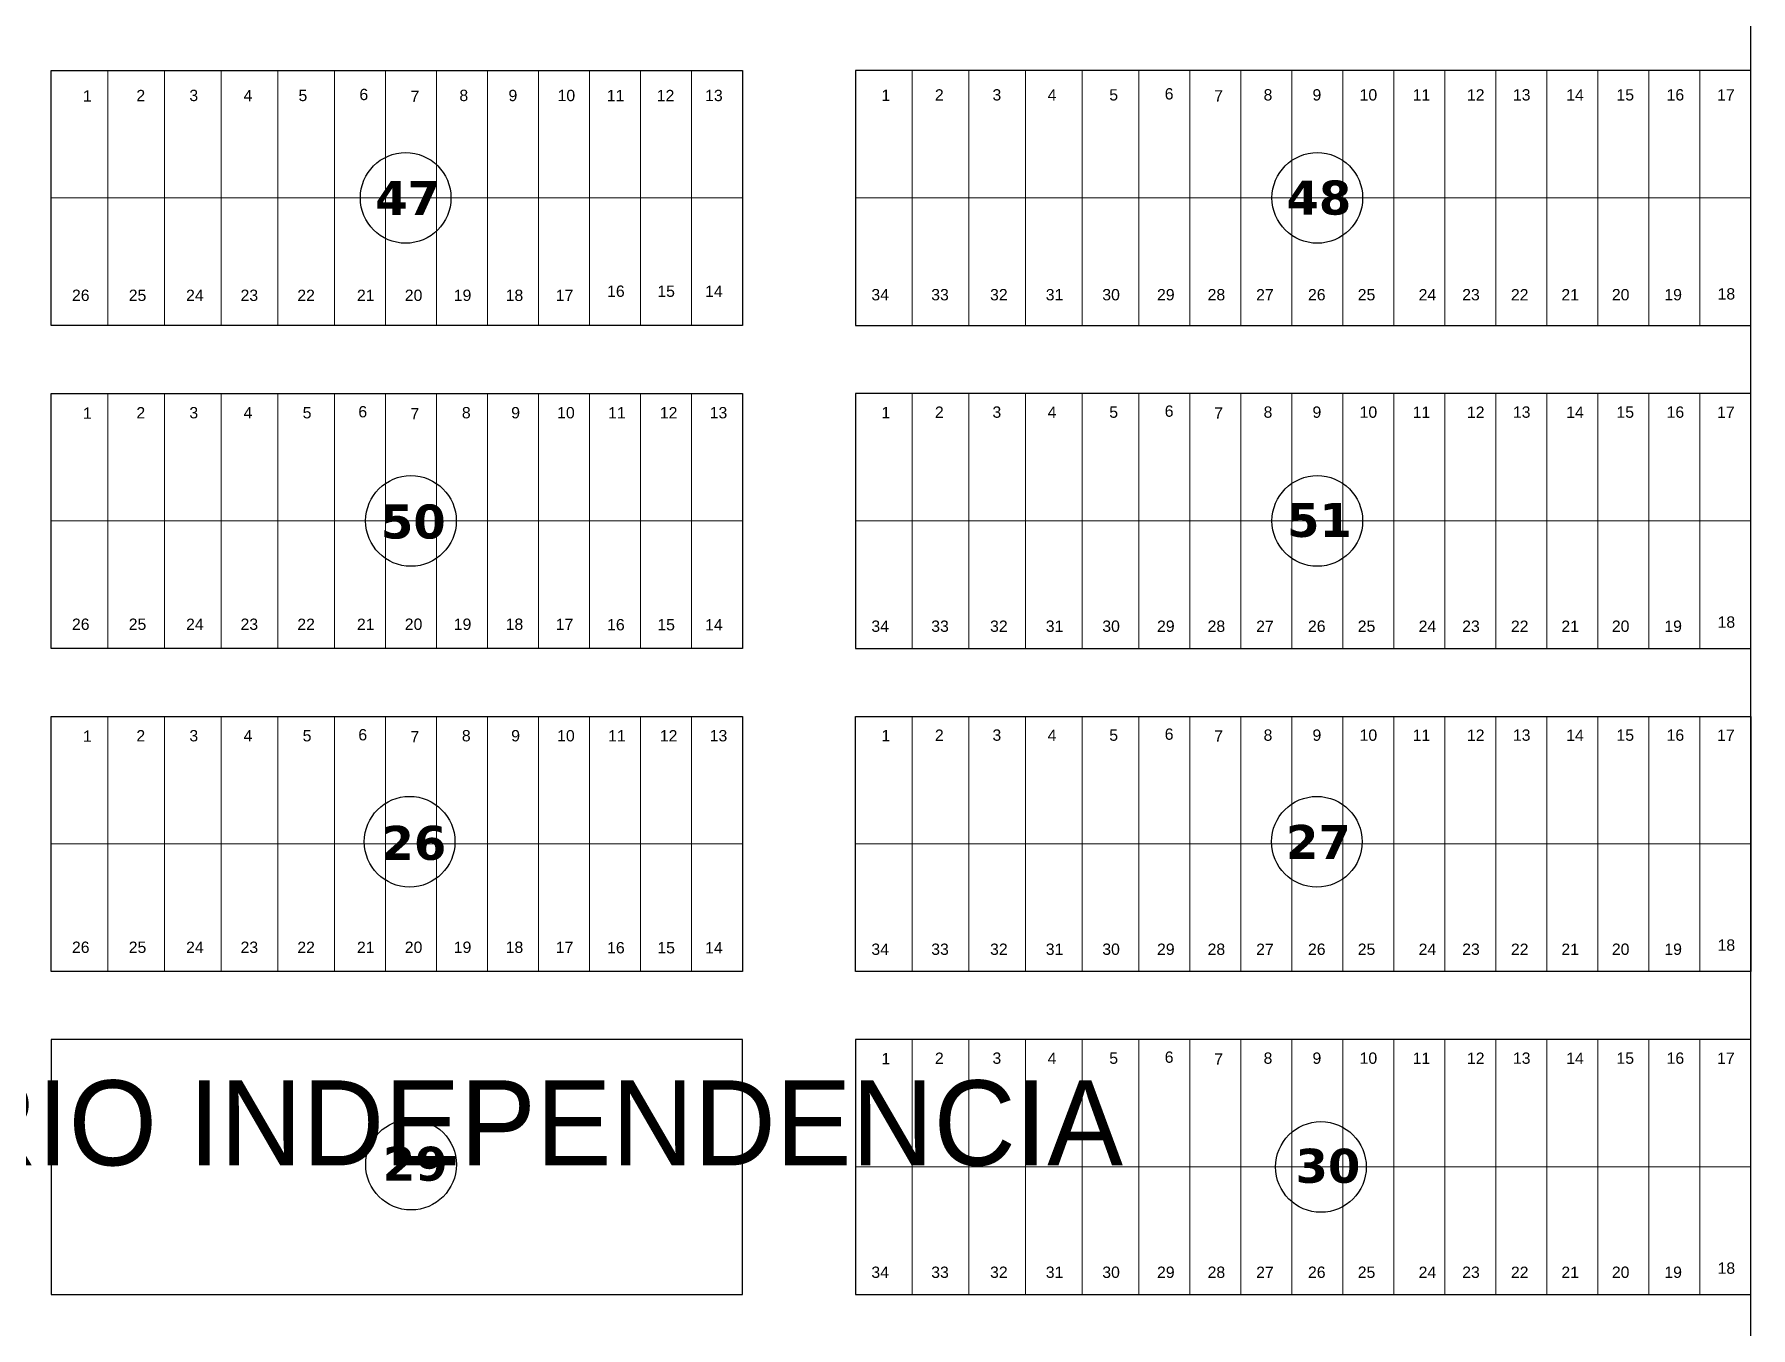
# Model space of a CAD drawing. Header units: millimetres. Extents: x 0 to 6558, y 60 to 10727.
# Drawn here: x 877 to 1180, y 7906.8 to 8135 of the extents above; entities that cross this region are included whole.
import ezdxf

# ---------------------------------------------------------------- set-up
doc = ezdxf.new("R2010")
doc.units = ezdxf.units.MM
for name, color, linetype, lineweight in [('0 NOMBRE DE BARRIOS', 251, 'Continuous', 35), ('0 N° DE PARCELA', 255, 'Continuous', 25), ('0 SIG - PARCELAS', 252, 'Continuous', 18)]:
    doc.layers.add(name, color=color, linetype=linetype, lineweight=lineweight)
for name, color, linetype in [('0 N° DE MANZANA', 255, 'Continuous'), ('0 SIG - CHACRAS', 253, 'Continuous'), ('0 SIG - MANZANAS', 253, 'Continuous')]:
    doc.layers.add(name, color=color, linetype=linetype)
doc.styles.get("Standard").update_dxf_attribs({"font": 'arial.ttf'})
doc.styles.add('STYLE1', font='arial.ttf')

msp = doc.modelspace()

# ---------------------------------------------------------------- linework, layer by layer
at = {"layer": '0 N° DE MANZANA'}
for centre in [(942.546, 8106.105), (1103.479, 8106.105), (943.479, 8049.105), (1103.479, 8049.107), (943.243, 7992.497), (1103.399, 7992.492), (943.498, 7935.517), (1104.116, 7935.105)]:
    msp.add_circle(centre, 8, dxfattribs=at)
at = {"layer": '0 SIG - CHACRAS'}
msp.add_lwpolyline([(199.979, 7425.105), (1179.979, 7425.105), (1179.979, 8400.105), (199.979, 8400.105)], close=True, dxfattribs=at)
at = {"layer": '0 SIG - MANZANAS'}
for points in [[(879.979, 8128.605), (1001.979, 8128.605), (1001.979, 8083.605), (879.979, 8083.605)], [(1021.979, 8083.605), (1179.979, 8083.605), (1179.979, 8128.605), (1021.979, 8128.605)], [(879.979, 8071.605), (1001.979, 8071.605), (1001.979, 8026.605), (879.979, 8026.605)], [(1021.979, 8026.605), (1179.979, 8026.605), (1179.979, 8071.605), (1021.979, 8071.605)], [(879.979, 8014.605), (1001.979, 8014.605), (1001.979, 7969.605), (879.979, 7969.605)], [(1021.979, 8014.605), (1179.979, 8014.605), (1179.979, 7969.605), (1021.979, 7969.605)], [(879.979, 7912.605), (1001.979, 7912.605), (1001.979, 7957.605), (879.979, 7957.605)], [(1021.979, 7912.605), (1179.979, 7912.605), (1179.979, 7957.605), (1021.979, 7957.605)]]:
    msp.add_lwpolyline(points, close=True, dxfattribs=at)
at = {"layer": '0 SIG - PARCELAS'}
for points in [[(879.979, 8106.105), (889.979, 8106.105), (889.979, 8128.605), (879.979, 8128.605)], [(889.979, 8106.105), (899.979, 8106.105), (899.979, 8128.605), (889.979, 8128.605)], [(899.979, 8106.105), (909.979, 8106.105), (909.979, 8128.605), (899.979, 8128.605)], [(909.979, 8106.105), (919.979, 8106.105), (919.979, 8128.605), (909.979, 8128.605)], [(919.979, 8106.105), (929.979, 8106.105), (929.979, 8128.605), (919.979, 8128.605)], [(929.979, 8106.105), (938.979, 8106.105), (938.979, 8128.605), (929.979, 8128.605)], [(938.979, 8106.105), (947.979, 8106.105), (947.979, 8128.605), (938.979, 8128.605)], [(947.979, 8106.105), (956.979, 8106.105), (956.979, 8128.605), (947.979, 8128.605)], [(956.979, 8106.105), (965.979, 8106.105), (965.979, 8128.605), (956.979, 8128.605)], [(965.979, 8106.105), (974.979, 8106.105), (974.979, 8128.605), (965.979, 8128.605)], [(974.979, 8106.105), (983.979, 8106.105), (983.979, 8128.605), (974.979, 8128.605)], [(983.979, 8106.105), (992.979, 8106.105), (992.979, 8128.605), (983.979, 8128.605)], [(992.979, 8106.105), (1001.979, 8106.105), (1001.979, 8128.605), (992.979, 8128.605)], [(1021.979, 8106.105), (1031.979, 8106.105), (1031.979, 8128.605), (1021.979, 8128.605)], [(1031.979, 8106.105), (1041.979, 8106.105), (1041.979, 8128.605), (1031.979, 8128.605)], [(1041.979, 8106.105), (1051.979, 8106.105), (1051.979, 8128.605), (1041.979, 8128.605)], [(1051.979, 8106.105), (1061.979, 8106.105), (1061.979, 8128.605), (1051.979, 8128.605)], [(1061.979, 8106.105), (1071.979, 8106.105), (1071.979, 8128.605), (1061.979, 8128.605)], [(1071.979, 8106.105), (1080.979, 8106.105), (1080.979, 8128.605), (1071.979, 8128.605)], [(1080.979, 8106.105), (1089.979, 8106.105), (1089.979, 8128.605), (1080.979, 8128.605)], [(1089.979, 8106.105), (1098.979, 8106.105), (1098.979, 8128.605), (1089.979, 8128.605)], [(1098.979, 8106.105), (1107.979, 8106.105), (1107.979, 8128.605), (1098.979, 8128.605)], [(1107.979, 8106.105), (1116.979, 8106.105), (1116.979, 8128.605), (1107.979, 8128.605)], [(1116.979, 8106.105), (1125.979, 8106.105), (1125.979, 8128.605), (1116.979, 8128.605)], [(1125.979, 8106.105), (1134.979, 8106.105), (1134.979, 8128.605), (1125.979, 8128.605)], [(1134.979, 8106.105), (1143.979, 8106.105), (1143.979, 8128.605), (1134.979, 8128.605)], [(1143.979, 8106.105), (1152.979, 8106.105), (1152.979, 8128.605), (1143.979, 8128.605)], [(1152.979, 8106.105), (1161.979, 8106.105), (1161.979, 8128.605), (1152.979, 8128.605)], [(1161.979, 8106.105), (1170.979, 8106.105), (1170.979, 8128.605), (1161.979, 8128.605)], [(1170.979, 8106.105), (1179.979, 8106.105), (1179.979, 8128.605), (1170.979, 8128.605)], [(879.979, 8083.605), (889.979, 8083.605), (889.979, 8106.105), (879.979, 8106.105)], [(889.979, 8083.605), (899.979, 8083.605), (899.979, 8106.105), (889.979, 8106.105)], [(899.979, 8083.605), (909.979, 8083.605), (909.979, 8106.105), (899.979, 8106.105)], [(909.979, 8083.605), (919.979, 8083.605), (919.979, 8106.105), (909.979, 8106.105)], [(919.979, 8083.605), (929.979, 8083.605), (929.979, 8106.105), (919.979, 8106.105)], [(929.979, 8083.605), (938.979, 8083.605), (938.979, 8106.105), (929.979, 8106.105)], [(938.979, 8083.605), (947.979, 8083.605), (947.979, 8106.105), (938.979, 8106.105)], [(947.979, 8083.605), (956.979, 8083.605), (956.979, 8106.105), (947.979, 8106.105)], [(956.979, 8083.605), (965.979, 8083.605), (965.979, 8106.105), (956.979, 8106.105)], [(965.979, 8083.605), (974.979, 8083.605), (974.979, 8106.105), (965.979, 8106.105)], [(974.979, 8083.605), (983.979, 8083.605), (983.979, 8106.105), (974.979, 8106.105)], [(983.979, 8083.605), (992.979, 8083.605), (992.979, 8106.105), (983.979, 8106.105)], [(992.979, 8083.605), (1001.979, 8083.605), (1001.979, 8106.105), (992.979, 8106.105)], [(1021.979, 8083.605), (1031.979, 8083.605), (1031.979, 8106.105), (1021.979, 8106.105)], [(1031.979, 8083.605), (1041.979, 8083.605), (1041.979, 8106.105), (1031.979, 8106.105)], [(1041.979, 8083.605), (1051.979, 8083.605), (1051.979, 8106.105), (1041.979, 8106.105)], [(1051.979, 8083.605), (1061.979, 8083.605), (1061.979, 8106.105), (1051.979, 8106.105)], [(1061.979, 8083.605), (1071.979, 8083.605), (1071.979, 8106.105), (1061.979, 8106.105)], [(1071.979, 8083.605), (1080.979, 8083.605), (1080.979, 8106.105), (1071.979, 8106.105)], [(1080.979, 8083.605), (1089.979, 8083.605), (1089.979, 8106.105), (1080.979, 8106.105)], [(1089.979, 8083.605), (1098.979, 8083.605), (1098.979, 8106.105), (1089.979, 8106.105)], [(1098.979, 8083.605), (1107.979, 8083.605), (1107.979, 8106.105), (1098.979, 8106.105)], [(1107.979, 8083.605), (1116.979, 8083.605), (1116.979, 8106.105), (1107.979, 8106.105)], [(1116.979, 8083.605), (1125.979, 8083.605), (1125.979, 8106.105), (1116.979, 8106.105)], [(1125.979, 8083.605), (1134.979, 8083.605), (1134.979, 8106.105), (1125.979, 8106.105)], [(1134.979, 8083.605), (1143.979, 8083.605), (1143.979, 8106.105), (1134.979, 8106.105)], [(1143.979, 8083.605), (1152.979, 8083.605), (1152.979, 8106.105), (1143.979, 8106.105)], [(1152.979, 8083.605), (1161.979, 8083.605), (1161.979, 8106.105), (1152.979, 8106.105)], [(1161.979, 8083.605), (1170.979, 8083.605), (1170.979, 8106.105), (1161.979, 8106.105)], [(1170.979, 8083.605), (1179.979, 8083.605), (1179.979, 8106.105), (1170.979, 8106.105)], [(879.979, 8049.105), (889.979, 8049.105), (889.979, 8071.605), (879.979, 8071.605)], [(889.979, 8049.105), (899.979, 8049.105), (899.979, 8071.605), (889.979, 8071.605)], [(899.979, 8049.105), (909.979, 8049.105), (909.979, 8071.605), (899.979, 8071.605)], [(909.979, 8049.105), (919.979, 8049.105), (919.979, 8071.605), (909.979, 8071.605)], [(919.979, 8049.105), (929.979, 8049.105), (929.979, 8071.605), (919.979, 8071.605)], [(929.979, 8049.105), (938.979, 8049.105), (938.979, 8071.605), (929.979, 8071.605)], [(938.979, 8049.105), (947.979, 8049.105), (947.979, 8071.605), (938.979, 8071.605)], [(947.979, 8049.105), (956.979, 8049.105), (956.979, 8071.605), (947.979, 8071.605)], [(956.979, 8049.105), (965.979, 8049.105), (965.979, 8071.605), (956.979, 8071.605)], [(965.979, 8049.105), (974.979, 8049.105), (974.979, 8071.605), (965.979, 8071.605)], [(974.979, 8049.105), (983.979, 8049.105), (983.979, 8071.605), (974.979, 8071.605)], [(983.979, 8049.105), (992.979, 8049.105), (992.979, 8071.605), (983.979, 8071.605)], [(992.979, 8049.105), (1001.979, 8049.105), (1001.979, 8071.605), (992.979, 8071.605)], [(1021.979, 8049.105), (1031.979, 8049.105), (1031.979, 8071.605), (1021.979, 8071.605)], [(1031.979, 8049.105), (1041.979, 8049.105), (1041.979, 8071.605), (1031.979, 8071.605)], [(1041.979, 8049.105), (1051.979, 8049.105), (1051.979, 8071.605), (1041.979, 8071.605)], [(1051.979, 8049.105), (1061.979, 8049.105), (1061.979, 8071.605), (1051.979, 8071.605)], [(1061.979, 8049.105), (1071.979, 8049.105), (1071.979, 8071.605), (1061.979, 8071.605)], [(1071.979, 8049.105), (1080.979, 8049.105), (1080.979, 8071.605), (1071.979, 8071.605)], [(1080.979, 8049.105), (1089.979, 8049.105), (1089.979, 8071.605), (1080.979, 8071.605)], [(1089.979, 8049.105), (1098.979, 8049.105), (1098.979, 8071.605), (1089.979, 8071.605)], [(1098.979, 8049.105), (1107.979, 8049.105), (1107.979, 8071.605), (1098.979, 8071.605)], [(1107.979, 8049.105), (1116.979, 8049.105), (1116.979, 8071.605), (1107.979, 8071.605)], [(1116.979, 8049.105), (1125.979, 8049.105), (1125.979, 8071.605), (1116.979, 8071.605)], [(1125.979, 8049.105), (1134.979, 8049.105), (1134.979, 8071.605), (1125.979, 8071.605)], [(1134.979, 8049.105), (1143.979, 8049.105), (1143.979, 8071.605), (1134.979, 8071.605)], [(1143.979, 8049.105), (1152.979, 8049.105), (1152.979, 8071.605), (1143.979, 8071.605)], [(1152.979, 8049.105), (1161.979, 8049.105), (1161.979, 8071.605), (1152.979, 8071.605)], [(1161.979, 8049.105), (1170.979, 8049.105), (1170.979, 8071.605), (1161.979, 8071.605)], [(1170.979, 8049.105), (1179.979, 8049.105), (1179.979, 8071.605), (1170.979, 8071.605)], [(879.979, 8026.605), (889.979, 8026.605), (889.979, 8049.105), (879.979, 8049.105)], [(889.979, 8026.605), (899.979, 8026.605), (899.979, 8049.105), (889.979, 8049.105)], [(899.979, 8026.605), (909.979, 8026.605), (909.979, 8049.105), (899.979, 8049.105)], [(909.979, 8026.605), (919.979, 8026.605), (919.979, 8049.105), (909.979, 8049.105)], [(919.979, 8026.605), (929.979, 8026.605), (929.979, 8049.105), (919.979, 8049.105)], [(929.979, 8026.605), (938.979, 8026.605), (938.979, 8049.105), (929.979, 8049.105)], [(938.979, 8026.605), (947.979, 8026.605), (947.979, 8049.105), (938.979, 8049.105)], [(947.979, 8026.605), (956.979, 8026.605), (956.979, 8049.105), (947.979, 8049.105)], [(956.979, 8026.605), (965.979, 8026.605), (965.979, 8049.105), (956.979, 8049.105)], [(965.979, 8026.605), (974.979, 8026.605), (974.979, 8049.105), (965.979, 8049.105)], [(974.979, 8026.605), (983.979, 8026.605), (983.979, 8049.105), (974.979, 8049.105)], [(983.979, 8026.605), (992.979, 8026.605), (992.979, 8049.105), (983.979, 8049.105)], [(992.979, 8026.605), (1001.979, 8026.605), (1001.979, 8049.105), (992.979, 8049.105)], [(1021.979, 8026.605), (1031.979, 8026.605), (1031.979, 8049.105), (1021.979, 8049.105)], [(1031.979, 8026.605), (1041.979, 8026.605), (1041.979, 8049.105), (1031.979, 8049.105)], [(1041.979, 8026.605), (1051.979, 8026.605), (1051.979, 8049.105), (1041.979, 8049.105)], [(1051.979, 8026.605), (1061.979, 8026.605), (1061.979, 8049.105), (1051.979, 8049.105)], [(1061.979, 8026.605), (1071.979, 8026.605), (1071.979, 8049.105), (1061.979, 8049.105)], [(1071.979, 8026.605), (1080.979, 8026.605), (1080.979, 8049.105), (1071.979, 8049.105)], [(1080.979, 8026.605), (1089.979, 8026.605), (1089.979, 8049.105), (1080.979, 8049.105)], [(1089.979, 8026.605), (1098.979, 8026.605), (1098.979, 8049.105), (1089.979, 8049.105)], [(1098.979, 8026.605), (1107.979, 8026.605), (1107.979, 8049.105), (1098.979, 8049.105)], [(1107.979, 8026.605), (1116.979, 8026.605), (1116.979, 8049.105), (1107.979, 8049.105)], [(1116.979, 8026.605), (1125.979, 8026.605), (1125.979, 8049.105), (1116.979, 8049.105)], [(1125.979, 8026.605), (1134.979, 8026.605), (1134.979, 8049.105), (1125.979, 8049.105)], [(1134.979, 8026.605), (1143.979, 8026.605), (1143.979, 8049.105), (1134.979, 8049.105)], [(1143.979, 8026.605), (1152.979, 8026.605), (1152.979, 8049.105), (1143.979, 8049.105)], [(1152.979, 8026.605), (1161.979, 8026.605), (1161.979, 8049.105), (1152.979, 8049.105)], [(1161.979, 8026.605), (1170.979, 8026.605), (1170.979, 8049.105), (1161.979, 8049.105)], [(1170.979, 8026.605), (1179.979, 8026.605), (1179.979, 8049.105), (1170.979, 8049.105)], [(879.979, 7992.105), (889.979, 7992.105), (889.979, 8014.605), (879.979, 8014.605)], [(889.979, 7992.105), (899.979, 7992.105), (899.979, 8014.605), (889.979, 8014.605)], [(899.979, 7992.105), (909.979, 7992.105), (909.979, 8014.605), (899.979, 8014.605)], [(909.979, 7992.105), (919.979, 7992.105), (919.979, 8014.605), (909.979, 8014.605)], [(919.979, 7992.105), (929.979, 7992.105), (929.979, 8014.605), (919.979, 8014.605)], [(929.979, 7992.105), (938.979, 7992.105), (938.979, 8014.605), (929.979, 8014.605)], [(938.979, 7992.105), (947.979, 7992.105), (947.979, 8014.605), (938.979, 8014.605)], [(947.979, 7992.105), (956.979, 7992.105), (956.979, 8014.605), (947.979, 8014.605)], [(956.979, 7992.105), (965.979, 7992.105), (965.979, 8014.605), (956.979, 8014.605)], [(965.979, 7992.105), (974.979, 7992.105), (974.979, 8014.605), (965.979, 8014.605)], [(974.979, 7992.105), (983.979, 7992.105), (983.979, 8014.605), (974.979, 8014.605)], [(983.979, 7992.105), (992.979, 7992.105), (992.979, 8014.605), (983.979, 8014.605)], [(992.979, 7992.105), (1001.979, 7992.105), (1001.979, 8014.605), (992.979, 8014.605)], [(1021.979, 7992.105), (1031.979, 7992.105), (1031.979, 8014.605), (1021.979, 8014.605)], [(1031.979, 7992.105), (1041.979, 7992.105), (1041.979, 8014.605), (1031.979, 8014.605)], [(1041.979, 7992.105), (1051.979, 7992.105), (1051.979, 8014.605), (1041.979, 8014.605)], [(1051.979, 7992.105), (1061.979, 7992.105), (1061.979, 8014.605), (1051.979, 8014.605)], [(1061.979, 7992.105), (1071.979, 7992.105), (1071.979, 8014.605), (1061.979, 8014.605)], [(1071.979, 7992.105), (1080.979, 7992.105), (1080.979, 8014.605), (1071.979, 8014.605)], [(1080.979, 7992.105), (1089.979, 7992.105), (1089.979, 8014.605), (1080.979, 8014.605)], [(1089.979, 7992.105), (1098.979, 7992.105), (1098.979, 8014.605), (1089.979, 8014.605)], [(1098.979, 7992.105), (1107.979, 7992.105), (1107.979, 8014.605), (1098.979, 8014.605)], [(1107.979, 7992.105), (1116.979, 7992.105), (1116.979, 8014.605), (1107.979, 8014.605)], [(1116.979, 7992.105), (1125.979, 7992.105), (1125.979, 8014.605), (1116.979, 8014.605)], [(1125.979, 7992.105), (1134.979, 7992.105), (1134.979, 8014.605), (1125.979, 8014.605)], [(1134.979, 7992.105), (1143.979, 7992.105), (1143.979, 8014.605), (1134.979, 8014.605)], [(1143.979, 7992.105), (1152.979, 7992.105), (1152.979, 8014.605), (1143.979, 8014.605)], [(1152.979, 7992.105), (1161.979, 7992.105), (1161.979, 8014.605), (1152.979, 8014.605)], [(1161.979, 7992.105), (1170.979, 7992.105), (1170.979, 8014.605), (1161.979, 8014.605)], [(1170.979, 7992.105), (1179.979, 7992.105), (1179.979, 8014.605), (1170.979, 8014.605)], [(879.979, 7969.605), (889.979, 7969.605), (889.979, 7992.105), (879.979, 7992.105)], [(889.979, 7969.605), (899.979, 7969.605), (899.979, 7992.105), (889.979, 7992.105)], [(899.979, 7969.605), (909.979, 7969.605), (909.979, 7992.105), (899.979, 7992.105)], [(909.979, 7969.605), (919.979, 7969.605), (919.979, 7992.105), (909.979, 7992.105)], [(919.979, 7969.605), (929.979, 7969.605), (929.979, 7992.105), (919.979, 7992.105)], [(929.979, 7969.605), (938.979, 7969.605), (938.979, 7992.105), (929.979, 7992.105)], [(938.979, 7969.605), (947.979, 7969.605), (947.979, 7992.105), (938.979, 7992.105)], [(947.979, 7969.605), (956.979, 7969.605), (956.979, 7992.105), (947.979, 7992.105)], [(956.979, 7969.605), (965.979, 7969.605), (965.979, 7992.105), (956.979, 7992.105)], [(965.979, 7969.605), (974.979, 7969.605), (974.979, 7992.105), (965.979, 7992.105)], [(974.979, 7969.605), (983.979, 7969.605), (983.979, 7992.105), (974.979, 7992.105)], [(983.979, 7969.605), (992.979, 7969.605), (992.979, 7992.105), (983.979, 7992.105)], [(992.979, 7969.605), (1001.979, 7969.605), (1001.979, 7992.105), (992.979, 7992.105)], [(1021.979, 7969.605), (1031.979, 7969.605), (1031.979, 7992.105), (1021.979, 7992.105)], [(1031.979, 7969.605), (1041.979, 7969.605), (1041.979, 7992.105), (1031.979, 7992.105)], [(1041.979, 7969.605), (1051.979, 7969.605), (1051.979, 7992.105), (1041.979, 7992.105)], [(1051.979, 7969.605), (1061.979, 7969.605), (1061.979, 7992.105), (1051.979, 7992.105)], [(1061.979, 7969.605), (1071.979, 7969.605), (1071.979, 7992.105), (1061.979, 7992.105)], [(1071.979, 7969.605), (1080.979, 7969.605), (1080.979, 7992.105), (1071.979, 7992.105)], [(1080.979, 7969.605), (1089.979, 7969.605), (1089.979, 7992.105), (1080.979, 7992.105)], [(1089.979, 7969.605), (1098.979, 7969.605), (1098.979, 7992.105), (1089.979, 7992.105)], [(1098.979, 7969.605), (1107.979, 7969.605), (1107.979, 7992.105), (1098.979, 7992.105)], [(1107.979, 7969.605), (1116.979, 7969.605), (1116.979, 7992.105), (1107.979, 7992.105)], [(1116.979, 7969.605), (1125.979, 7969.605), (1125.979, 7992.105), (1116.979, 7992.105)], [(1125.979, 7969.605), (1134.979, 7969.605), (1134.979, 7992.105), (1125.979, 7992.105)], [(1134.979, 7969.605), (1143.979, 7969.605), (1143.979, 7992.105), (1134.979, 7992.105)], [(1143.979, 7969.605), (1152.979, 7969.605), (1152.979, 7992.105), (1143.979, 7992.105)], [(1152.979, 7969.605), (1161.979, 7969.605), (1161.979, 7992.105), (1152.979, 7992.105)], [(1161.979, 7969.605), (1170.979, 7969.605), (1170.979, 7992.105), (1161.979, 7992.105)], [(1170.979, 7969.605), (1179.979, 7969.605), (1179.979, 7992.105), (1170.979, 7992.105)], [(879.979, 7912.605), (1001.979, 7912.605), (1001.979, 7957.605), (879.979, 7957.605)], [(1021.979, 7935.105), (1031.979, 7935.105), (1031.979, 7957.605), (1021.979, 7957.605)], [(1031.979, 7935.105), (1041.979, 7935.105), (1041.979, 7957.605), (1031.979, 7957.605)], [(1041.979, 7935.105), (1051.979, 7935.105), (1051.979, 7957.605), (1041.979, 7957.605)], [(1051.979, 7935.105), (1061.979, 7935.105), (1061.979, 7957.605), (1051.979, 7957.605)], [(1061.979, 7935.105), (1071.979, 7935.105), (1071.979, 7957.605), (1061.979, 7957.605)], [(1071.979, 7935.105), (1080.979, 7935.105), (1080.979, 7957.605), (1071.979, 7957.605)], [(1080.979, 7935.105), (1089.979, 7935.105), (1089.979, 7957.605), (1080.979, 7957.605)], [(1089.979, 7935.105), (1098.979, 7935.105), (1098.979, 7957.605), (1089.979, 7957.605)], [(1098.979, 7935.105), (1107.979, 7935.105), (1107.979, 7957.605), (1098.979, 7957.605)], [(1107.979, 7935.105), (1116.979, 7935.105), (1116.979, 7957.605), (1107.979, 7957.605)], [(1116.979, 7935.105), (1125.979, 7935.105), (1125.979, 7957.605), (1116.979, 7957.605)], [(1125.979, 7935.105), (1134.979, 7935.105), (1134.979, 7957.605), (1125.979, 7957.605)], [(1134.979, 7935.105), (1143.979, 7935.105), (1143.979, 7957.605), (1134.979, 7957.605)], [(1143.979, 7935.105), (1152.979, 7935.105), (1152.979, 7957.605), (1143.979, 7957.605)], [(1152.979, 7935.105), (1161.979, 7935.105), (1161.979, 7957.605), (1152.979, 7957.605)], [(1161.979, 7935.105), (1170.979, 7935.105), (1170.979, 7957.605), (1161.979, 7957.605)], [(1170.979, 7935.105), (1179.979, 7935.105), (1179.979, 7957.605), (1170.979, 7957.605)], [(1021.979, 7912.605), (1031.979, 7912.605), (1031.979, 7935.105), (1021.979, 7935.105)], [(1031.979, 7912.605), (1041.979, 7912.605), (1041.979, 7935.105), (1031.979, 7935.105)], [(1041.979, 7912.605), (1051.979, 7912.605), (1051.979, 7935.105), (1041.979, 7935.105)], [(1051.979, 7912.605), (1061.979, 7912.605), (1061.979, 7935.105), (1051.979, 7935.105)], [(1061.979, 7912.605), (1071.979, 7912.605), (1071.979, 7935.105), (1061.979, 7935.105)], [(1071.979, 7912.605), (1080.979, 7912.605), (1080.979, 7935.105), (1071.979, 7935.105)], [(1080.979, 7912.605), (1089.979, 7912.605), (1089.979, 7935.105), (1080.979, 7935.105)], [(1089.979, 7912.605), (1098.979, 7912.605), (1098.979, 7935.105), (1089.979, 7935.105)], [(1098.979, 7912.605), (1107.979, 7912.605), (1107.979, 7935.105), (1098.979, 7935.105)], [(1107.979, 7912.605), (1116.979, 7912.605), (1116.979, 7935.105), (1107.979, 7935.105)], [(1116.979, 7912.605), (1125.979, 7912.605), (1125.979, 7935.105), (1116.979, 7935.105)], [(1125.979, 7912.605), (1134.979, 7912.605), (1134.979, 7935.105), (1125.979, 7935.105)], [(1134.979, 7912.605), (1143.979, 7912.605), (1143.979, 7935.105), (1134.979, 7935.105)], [(1143.979, 7912.605), (1152.979, 7912.605), (1152.979, 7935.105), (1143.979, 7935.105)], [(1152.979, 7912.605), (1161.979, 7912.605), (1161.979, 7935.105), (1152.979, 7935.105)], [(1161.979, 7912.605), (1170.979, 7912.605), (1170.979, 7935.105), (1161.979, 7935.105)], [(1170.979, 7912.605), (1179.979, 7912.605), (1179.979, 7935.105), (1170.979, 7935.105)]]:
    msp.add_lwpolyline(points, close=True, dxfattribs=at)

# ---------------------------------------------------------------- texts
at = {"layer": '0 NOMBRE DE BARRIOS', "linetype": 'Continuous', "lineweight": 25, "insert": (945.465, 7942.786), "char_height": 15, "width": 338.88889, "attachment_point": 5}
msp.add_mtext('{\\fBankGothic Lt BT|b0|i0|c0|p34;BARRIO INDEPENDENCIA}', dxfattribs=at)
at = {"layer": '0 N° DE MANZANA', "char_height": 6, "attachment_point": 4}
for s, insert in [('{\\fVerdana|b1|i0|c0|p34;47}', (937.17, 8106.105)), ('{\\fVerdana|b1|i0|c0|p34;48}', (1098.024, 8106.105)), ('{\\fVerdana|b1|i0|c0|p34;50}', (938.171, 8048.949)), ('{\\fVerdana|b1|i0|c0|p34;51}', (1098.144, 8049.233)), ('{\\fVerdana|b1|i0|c0|p34;26}', (938.268, 7992.243)), ('{\\fVerdana|b1|i0|c0|p34;27}', (1097.946, 7992.461)), ('{\\fVerdana|b1|i0|c0|p34;29}', (938.506, 7935.637)), ('{\\fVerdana|b1|i0|c0|p34;30}', (1099.625, 7935.263))]:
    msp.add_mtext(s, dxfattribs=dict(at, insert=insert))
at = {"layer": '0 N° DE PARCELA', "char_height": 2, "attachment_point": 4, "style": 'STYLE1'}
for s, insert in [('1', (885.578, 8124.106)), ('2', (895.008, 8124.171)), ('3', (904.362, 8124.171)), ('4', (913.929, 8124.171)), ('5', (923.625, 8124.171)), ('6', (934.381, 8124.347)), ('7', (943.4, 8124.011)), ('8', (952.033, 8124.171)), ('9', (960.7, 8124.171)), ('10', (969.361, 8124.171)), ('11', (978.052, 8124.171)), ('12', (986.869, 8124.171)), ('{\\fArial|b0|i0|c238|p34;1}3', (995.408, 8124.171)), ('1', (1026.538, 8124.214)), ('2', (1035.967, 8124.279)), ('3', (1046.133, 8124.279)), ('4', (1055.881, 8124.279)), ('5', (1066.75, 8124.279)), ('6', (1076.54, 8124.455)), ('7', (1085.275, 8124.118)), ('8', (1093.992, 8124.279)), ('9', (1102.628, 8124.279)), ('10', (1110.943, 8124.279)), ('11', (1120.31, 8124.279)), ('12', (1129.891, 8124.279)), ('13', (1138.007, 8124.279)), ('14', (1147.416, 8124.279)), ('15', (1156.285, 8124.279)), ('{\\fArial|b0|i0|c238|p34;1}6', (1165.132, 8124.279)), ('{\\fArial|b0|i0|c238|p34;1}7', (1174.052, 8124.279)), ('{\\fArial|b0|i0|c238|p34;2}6', (883.634, 8088.907)), ('{\\fArial|b0|i0|c238|p34;2}5', (893.659, 8088.907)), ('{\\fArial|b0|i0|c238|p34;2}4', (903.779, 8088.907)), ('{\\fArial|b0|i0|c238|p34;2}3', (913.392, 8088.907)), ('22', (923.418, 8088.907)), ('21', (933.944, 8088.907)), ('20', (942.384, 8088.907)), ('{\\fArial|b0|i0|c238|p34;1}9', (951.038, 8088.907)), ('{\\fArial|b0|i0|c238|p34;1}8', (960.197, 8088.907)), ('17', (969.046, 8088.907)), ('{\\fArial|b0|i0|c238|p34;1}6', (978.103, 8089.63)), ('{\\fArial|b0|i0|c238|p34;1}5', (986.971, 8089.63)), ('{\\fArial|b0|i0|c238|p34;1}4', (995.408, 8089.63)), ('{\\fArial|b0|i0|c238|p34;3}4', (1024.755, 8089.015)), ('33', (1035.322, 8089.015)), ('32', (1045.706, 8089.015)), ('31', (1055.543, 8089.015)), ('30', (1065.517, 8089.015)), ('{\\fArial|b0|i0|c238|p34;2}9', (1075.181, 8089.015)), ('{\\fArial|b0|i0|c238|p34;2}8', (1084.109, 8089.015)), ('{\\fArial|b0|i0|c238|p34;2}7', (1092.679, 8089.015)), ('{\\fArial|b0|i0|c238|p34;2}6', (1101.827, 8089.015)), ('{\\fArial|b0|i0|c238|p34;2}5', (1110.613, 8089.015)), ('{\\fArial|b0|i0|c238|p34;2}4', (1121.362, 8089.015)), ('{\\fArial|b0|i0|c238|p34;2}3', (1129.049, 8089.015)), ('22', (1137.651, 8089.015)), ('21', (1146.562, 8089.015)), ('20', (1155.473, 8089.015)), ('{\\fArial|b0|i0|c238|p34;1}9', (1164.738, 8089.015)), ('{\\fArial|b0|i0|c238|p34;1}8', (1174.133, 8089.161)), ('1', (885.578, 8068.127)), ('2', (895.008, 8068.192)), ('3', (904.362, 8068.192)), ('4', (913.929, 8068.192)), ('5', (924.363, 8068.192)), ('6', (934.192, 8068.368)), ('7', (943.394, 8068.031)), ('8', (952.468, 8068.192)), ('9', (961.174, 8068.192)), ('10', (969.28, 8068.192)), ('11', (978.282, 8068.192)), ('12', (987.413, 8068.192)), ('{\\fArial|b0|i0|c238|p34;1}3', (996.216, 8068.192)), ('1', (1026.538, 8068.23)), ('2', (1035.967, 8068.295)), ('3', (1046.133, 8068.295)), ('4', (1055.881, 8068.295)), ('5', (1066.75, 8068.295)), ('6', (1076.54, 8068.472)), ('7', (1085.275, 8068.135)), ('8', (1093.992, 8068.295)), ('9', (1102.628, 8068.295)), ('10', (1110.943, 8068.295)), ('11', (1120.31, 8068.295)), ('12', (1129.891, 8068.295)), ('13', (1138.007, 8068.295)), ('14', (1147.416, 8068.295)), ('15', (1156.285, 8068.295)), ('{\\fArial|b0|i0|c238|p34;1}6', (1165.132, 8068.295)), ('{\\fArial|b0|i0|c238|p34;1}7', (1174.052, 8068.295)), ('{\\fArial|b0|i0|c238|p34;1}8', (1174.133, 8031.241)), ('{\\fArial|b0|i0|c238|p34;2}6', (883.634, 8030.863)), ('{\\fArial|b0|i0|c238|p34;2}5', (893.659, 8030.863)), ('{\\fArial|b0|i0|c238|p34;2}4', (903.779, 8030.863)), ('{\\fArial|b0|i0|c238|p34;2}3', (913.392, 8030.863)), ('22', (923.418, 8030.863)), ('21', (933.944, 8030.863)), ('20', (942.384, 8030.863)), ('{\\fArial|b0|i0|c238|p34;1}9', (951.038, 8030.863)), ('{\\fArial|b0|i0|c238|p34;1}8', (960.197, 8030.863)), ('17', (969.046, 8030.863)), ('{\\fArial|b0|i0|c238|p34;1}6', (978.103, 8030.784)), ('{\\fArial|b0|i0|c238|p34;1}5', (986.971, 8030.784)), ('{\\fArial|b0|i0|c238|p34;1}4', (995.408, 8030.784)), ('{\\fArial|b0|i0|c238|p34;3}4', (1024.755, 8030.518)), ('33', (1035.322, 8030.518)), ('32', (1045.706, 8030.518)), ('31', (1055.543, 8030.518)), ('30', (1065.517, 8030.518)), ('{\\fArial|b0|i0|c238|p34;2}9', (1075.181, 8030.518)), ('{\\fArial|b0|i0|c238|p34;2}8', (1084.109, 8030.518)), ('{\\fArial|b0|i0|c238|p34;2}7', (1092.679, 8030.518)), ('{\\fArial|b0|i0|c238|p34;2}6', (1101.827, 8030.518)), ('{\\fArial|b0|i0|c238|p34;2}5', (1110.613, 8030.518)), ('{\\fArial|b0|i0|c238|p34;2}4', (1121.362, 8030.518)), ('{\\fArial|b0|i0|c238|p34;2}3', (1129.049, 8030.518)), ('22', (1137.651, 8030.518)), ('21', (1146.562, 8030.518)), ('20', (1155.473, 8030.518)), ('{\\fArial|b0|i0|c238|p34;1}9', (1164.738, 8030.518)), ('1', (885.578, 8011.127)), ('2', (895.008, 8011.192)), ('3', (904.362, 8011.192)), ('4', (913.929, 8011.192)), ('5', (924.363, 8011.192)), ('6', (934.192, 8011.368)), ('7', (943.394, 8011.031)), ('8', (952.468, 8011.192)), ('9', (961.174, 8011.192)), ('10', (969.28, 8011.192)), ('11', (978.282, 8011.192)), ('12', (987.413, 8011.192)), ('{\\fArial|b0|i0|c238|p34;1}3', (996.216, 8011.192)), ('1', (1026.538, 8011.23)), ('2', (1035.967, 8011.295)), ('3', (1046.133, 8011.295)), ('4', (1055.881, 8011.295)), ('5', (1066.75, 8011.295)), ('6', (1076.54, 8011.472)), ('7', (1085.275, 8011.135)), ('8', (1093.992, 8011.295)), ('9', (1102.628, 8011.295)), ('10', (1110.943, 8011.295)), ('11', (1120.31, 8011.295)), ('12', (1129.891, 8011.295)), ('13', (1138.007, 8011.295)), ('14', (1147.416, 8011.295)), ('15', (1156.285, 8011.295)), ('{\\fArial|b0|i0|c238|p34;1}6', (1165.132, 8011.295)), ('{\\fArial|b0|i0|c238|p34;1}7', (1174.052, 8011.295)), ('{\\fArial|b0|i0|c238|p34;2}6', (883.634, 7973.863)), ('{\\fArial|b0|i0|c238|p34;2}5', (893.659, 7973.863)), ('{\\fArial|b0|i0|c238|p34;2}4', (903.779, 7973.863)), ('{\\fArial|b0|i0|c238|p34;2}3', (913.392, 7973.863)), ('22', (923.418, 7973.863)), ('21', (933.944, 7973.863)), ('20', (942.384, 7973.863)), ('{\\fArial|b0|i0|c238|p34;1}9', (951.038, 7973.863)), ('{\\fArial|b0|i0|c238|p34;1}8', (960.197, 7973.863)), ('17', (969.046, 7973.863)), ('{\\fArial|b0|i0|c238|p34;1}6', (978.103, 7973.784)), ('{\\fArial|b0|i0|c238|p34;1}5', (986.971, 7973.784)), ('{\\fArial|b0|i0|c238|p34;1}4', (995.408, 7973.784)), ('{\\fArial|b0|i0|c238|p34;1}8', (1174.133, 7974.241)), ('{\\fArial|b0|i0|c238|p34;3}4', (1024.755, 7973.518)), ('33', (1035.322, 7973.518)), ('32', (1045.706, 7973.518)), ('31', (1055.543, 7973.518)), ('30', (1065.517, 7973.518)), ('{\\fArial|b0|i0|c238|p34;2}9', (1075.181, 7973.518)), ('{\\fArial|b0|i0|c238|p34;2}8', (1084.109, 7973.518)), ('{\\fArial|b0|i0|c238|p34;2}7', (1092.679, 7973.518)), ('{\\fArial|b0|i0|c238|p34;2}6', (1101.827, 7973.518)), ('{\\fArial|b0|i0|c238|p34;2}5', (1110.613, 7973.518)), ('{\\fArial|b0|i0|c238|p34;2}4', (1121.362, 7973.518)), ('{\\fArial|b0|i0|c238|p34;2}3', (1129.049, 7973.518)), ('22', (1137.651, 7973.518)), ('21', (1146.562, 7973.518)), ('20', (1155.473, 7973.518)), ('{\\fArial|b0|i0|c238|p34;1}9', (1164.738, 7973.518)), ('1', (1026.538, 7954.23)), ('2', (1035.967, 7954.295)), ('3', (1046.133, 7954.295)), ('4', (1055.881, 7954.295)), ('5', (1066.75, 7954.295)), ('6', (1076.54, 7954.472)), ('7', (1085.275, 7954.135)), ('8', (1093.992, 7954.295)), ('9', (1102.628, 7954.295)), ('10', (1110.943, 7954.295)), ('11', (1120.31, 7954.295)), ('12', (1129.891, 7954.295)), ('13', (1138.007, 7954.295)), ('14', (1147.416, 7954.295)), ('15', (1156.285, 7954.295)), ('{\\fArial|b0|i0|c238|p34;1}6', (1165.132, 7954.295)), ('{\\fArial|b0|i0|c238|p34;1}7', (1174.052, 7954.295)), ('{\\fArial|b0|i0|c238|p34;3}4', (1024.755, 7916.518)), ('33', (1035.322, 7916.518)), ('32', (1045.706, 7916.518)), ('31', (1055.543, 7916.518)), ('30', (1065.517, 7916.518)), ('{\\fArial|b0|i0|c238|p34;2}9', (1075.181, 7916.518)), ('{\\fArial|b0|i0|c238|p34;2}8', (1084.109, 7916.518)), ('{\\fArial|b0|i0|c238|p34;2}7', (1092.679, 7916.518)), ('{\\fArial|b0|i0|c238|p34;2}6', (1101.827, 7916.518)), ('{\\fArial|b0|i0|c238|p34;2}5', (1110.613, 7916.518)), ('{\\fArial|b0|i0|c238|p34;2}4', (1121.362, 7916.518)), ('{\\fArial|b0|i0|c238|p34;2}3', (1129.049, 7916.518)), ('22', (1137.651, 7916.518)), ('21', (1146.562, 7916.518)), ('20', (1155.473, 7916.518)), ('{\\fArial|b0|i0|c238|p34;1}9', (1164.738, 7916.518)), ('{\\fArial|b0|i0|c238|p34;1}8', (1174.133, 7917.241))]:
    msp.add_mtext(s, dxfattribs=dict(at, insert=insert))

doc.saveas('drawing.dxf')
